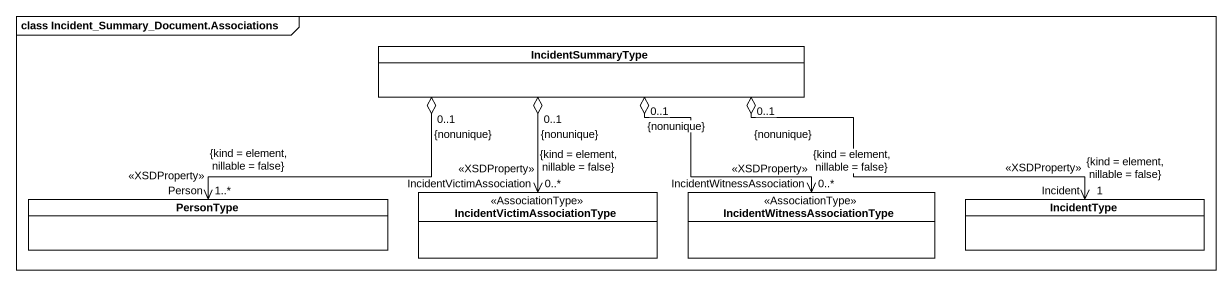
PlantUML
@startuml
mainframe class Incident_Summary_Document.Associations
hide circle
hide empty members
class IncidentSummaryType
class "IncidentVictimAssociationType" as IncidentVictimAssociationTyp <<AssociationType>>
class "IncidentWitnessAssociationType" as IncidentWitnessAssociationTy <<AssociationType>>
class PersonType
class IncidentType
IncidentSummaryType "0..1\n{nonunique}" o--> "IncidentVictimAssociation\n<<XSDProperty>>\n0..*\n{kind = element, nillable = false}" IncidentVictimAssociationTyp
IncidentSummaryType "0..1\n{nonunique}" o--> "IncidentWitnessAssociation\n<<XSDProperty>>\n0..*\n{kind = element, nillable = false}" IncidentWitnessAssociationTy
IncidentSummaryType "0..1\n{nonunique}" o-left-> "Person\n<<XSDProperty>>\n1..*\n{kind = element, nillable = false}" PersonType
IncidentSummaryType "0..1\n{nonunique}" o-right-> "Incident\n<<XSDProperty>>\n1\n{kind = element, nillable = false}" IncidentType
@enduml
